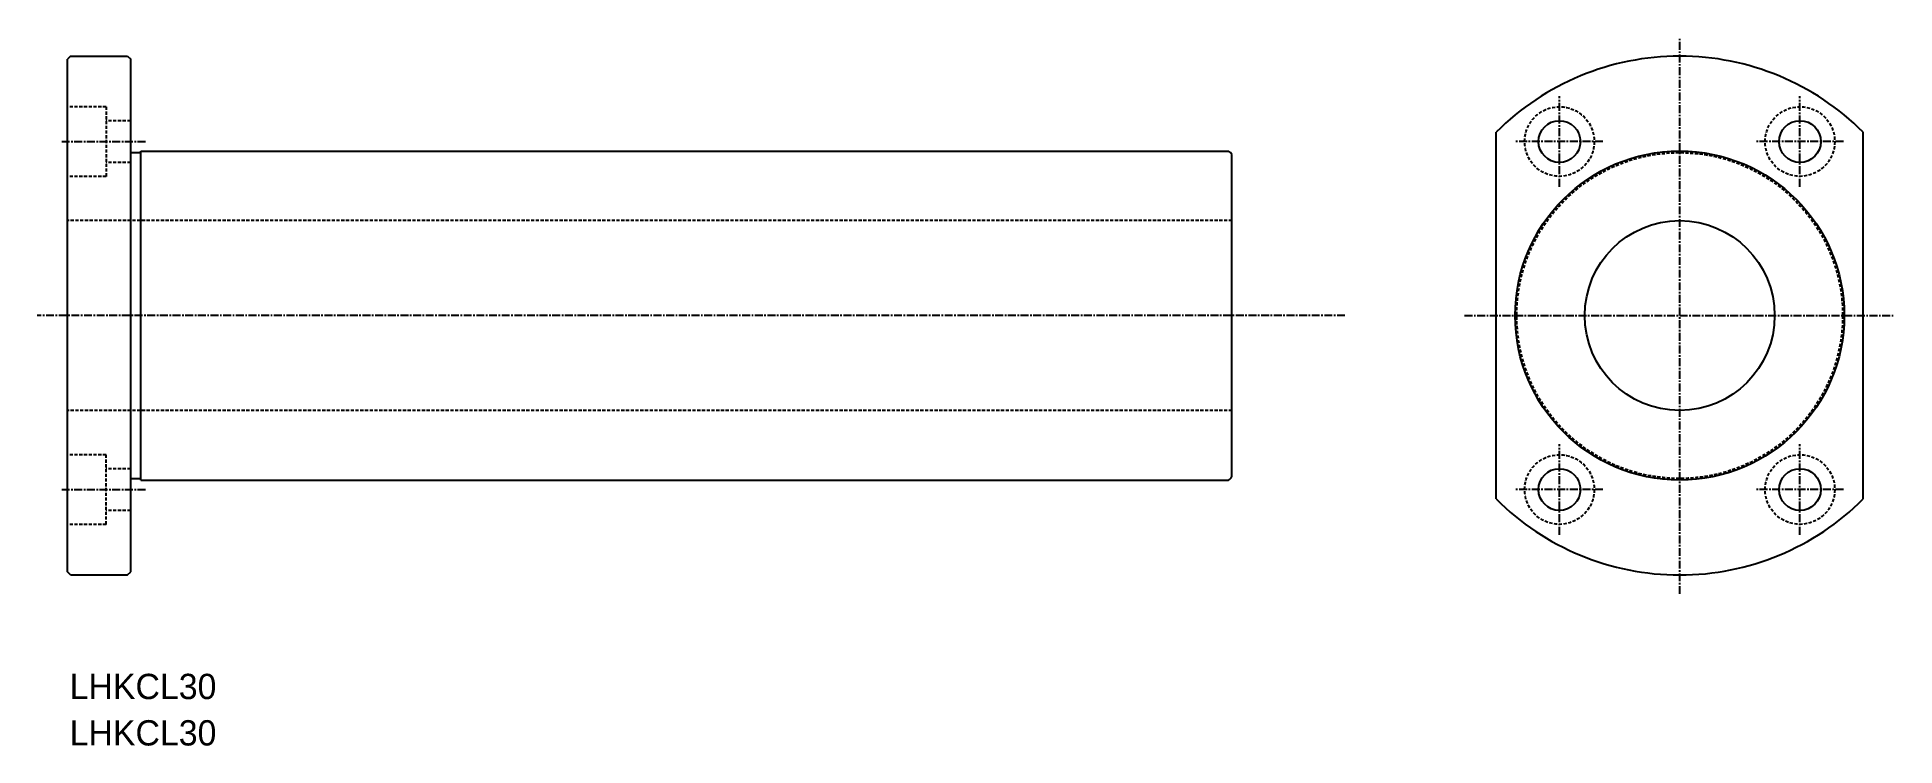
# Model space of a CAD drawing. Extents: x 243 to 537, y 130 to 243.
import ezdxf

# ---------------------------------------------------------------- set-up
doc = ezdxf.new("R2010")
doc.units = 0
doc.linetypes.add('CENTER', pattern=[2, 1.25, -0.25, 0.25, -0.25])
doc.linetypes.add('DASHED', pattern=[0.75, 0.5, -0.25])
doc.layers.get('0').update_dxf_attribs({"linetype": 'CONTINUOUS'})
doc.layers.add('CENTER', color=1, linetype='CENTER')

msp = doc.modelspace()

# ---------------------------------------------------------------- linework, layer by layer
at = {"color": 7, "linetype": 'CONTINUOUS'}
for p, q in [((248.72, 239.5), (248.22, 239)), ((248.22, 158), (248.22, 239)), ((248.72, 239.5), (257.72, 239.5)), ((257.72, 239.5), (258.22, 239)), ((258.22, 158), (258.22, 239)), ((473.97, 169.52), (473.97, 227.49)), ((531.97, 169.52), (531.97, 227.49)), ((258.22, 224.25), (259.82, 224.25)), ((259.82, 224.5), (431.67, 224.5)), ((259.82, 172.5), (259.82, 224.5)), ((432.22, 173.05), (432.22, 223.96)), ((258.22, 172.75), (259.82, 172.75)), ((259.82, 172.5), (431.67, 172.5)), ((248.72, 157.5), (248.22, 158)), ((248.72, 157.5), (257.72, 157.5)), ((257.72, 157.5), (258.22, 158))]:
    msp.add_line(p, q, dxfattribs=at)
at = {"color": 3, "linetype": 'DASHED'}
for p, q in [((254.32, 231.5), (248.22, 231.5)), ((254.32, 231.5), (254.32, 220.5)), ((258.18, 229.3), (254.32, 229.3)), ((254.32, 220.5), (248.22, 220.5)), ((258.18, 222.7), (254.32, 222.7)), ((432.22, 213.5), (248.22, 213.5)), ((432.22, 183.5), (248.22, 183.5)), ((254.32, 176.5), (248.22, 176.5)), ((254.32, 165.5), (254.32, 176.5)), ((258.18, 174.3), (254.32, 174.3)), ((258.18, 167.7), (254.32, 167.7)), ((254.32, 165.5), (248.22, 165.5))]:
    msp.add_line(p, q, dxfattribs=at)
for centre, radius in [((483.97, 226), 5.5), ((521.97, 226), 5.5), ((502.97, 198.5), 25.75), ((483.97, 171), 5.5), ((521.97, 171), 5.5)]:
    msp.add_circle(centre, radius, dxfattribs=at)
at = {"color": 7, "linetype": 'CONTINUOUS'}
for centre, radius in [((483.97, 226), 3.3), ((521.97, 226), 3.3), ((502.97, 198.5), 26), ((502.97, 198.5), 15), ((483.97, 171), 3.3), ((521.97, 171), 3.3)]:
    msp.add_circle(centre, radius, dxfattribs=at)
for centre, radius, start, end in [((502.97, 198.5), 41, 44.983, 135.017), ((431.07, 223.35), 1.3, 27.7958, 62.2042), ((431.07, 173.65), 1.3, 297.7958, 332.2042), ((502.97, 198.5), 41, 224.983, 315.017)]:
    msp.add_arc(centre, radius, start, end, dxfattribs=at)
at = {"layer": 'CENTER', "color": 1, "linetype": 'CENTER'}
for p, q in [((502.97, 154.5), (502.97, 242.5)), ((483.97, 218.85), (483.97, 233.16)), ((521.97, 218.85), (521.97, 233.16)), ((247.3, 226), (260.56, 226)), ((490.85, 226), (477.09, 226)), ((528.85, 226), (515.09, 226)), ((450.08, 198.5), (243.43, 198.5)), ((468.97, 198.5), (536.97, 198.5)), ((483.97, 163.85), (483.97, 178.16)), ((521.97, 163.85), (521.97, 178.16)), ((247.3, 171), (260.56, 171)), ((490.85, 171), (477.09, 171)), ((528.85, 171), (515.09, 171))]:
    msp.add_line(p, q, dxfattribs=at)

# ---------------------------------------------------------------- texts
at = {"color": 7, "linetype": 'CONTINUOUS'}
for p in [(248.56, 137.88), (248.56, 130.55)]:
    msp.add_text('LHKCL30', height=4, dxfattribs=at).set_placement(p)

doc.saveas('drawing.dxf')
